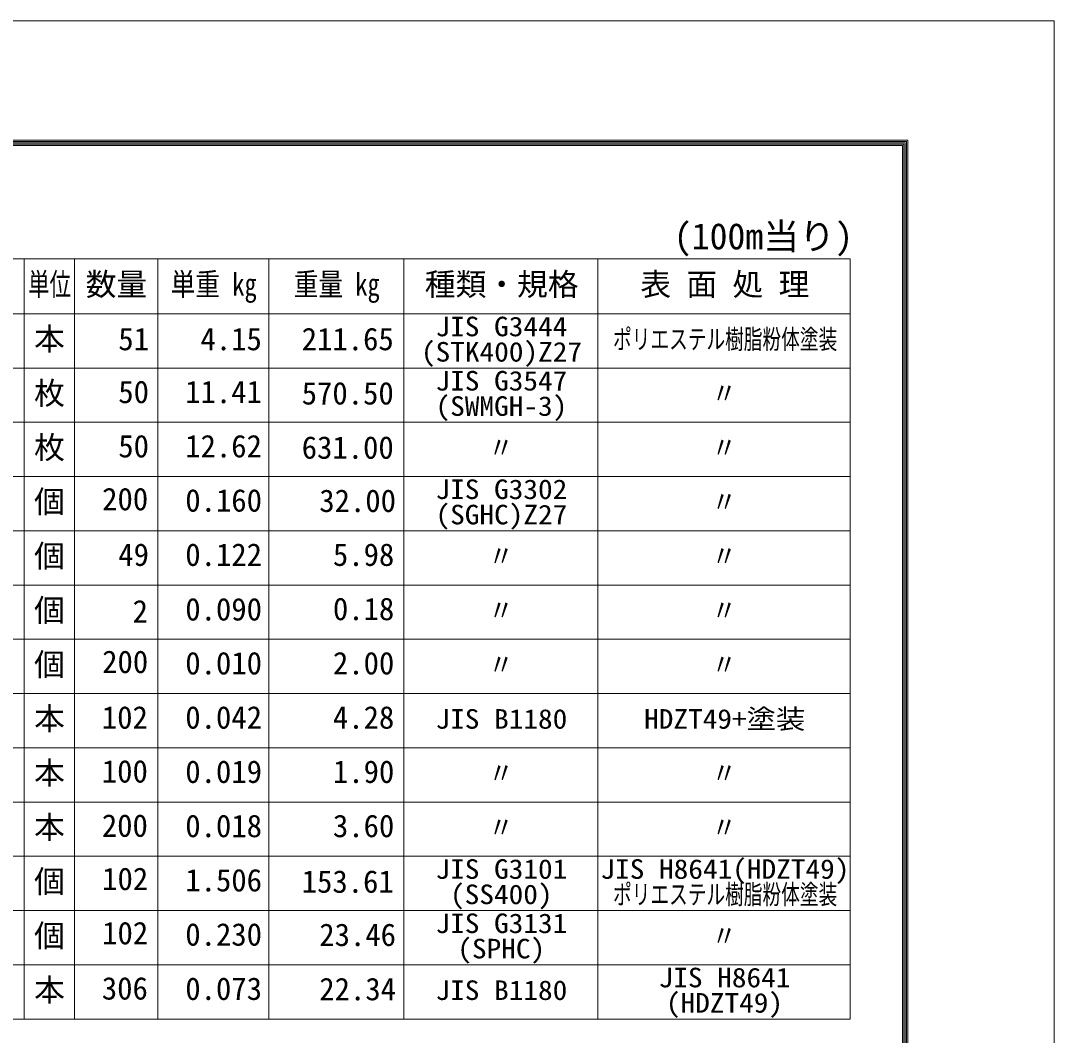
# Model space of a CAD drawing. Units: millimetres, scale not verified. Extents: x -6299 to 6301, y -4455 to 4455.
# Drawn here: x 3443 to 6301, y 1650 to 4455 of the extents above; entities that cross this region are included whole.
import ezdxf
from ezdxf.enums import TextEntityAlignment as Align

# ---------------------------------------------------------------- set-up
doc = ezdxf.new("R2010")
doc.units = ezdxf.units.MM
doc.header["$LTSCALE"] = 15
for name, color, linetype, lineweight in [('0-0_D-STR-TXT', 7, 'Continuous', 9), ('0-1_D-TTL', 7, 'Continuous', 9), ('0-9_D-STR4', 7, 'Continuous', 9)]:
    doc.layers.add(name, color=color, linetype=linetype, lineweight=lineweight)
doc.styles.add('ＭＳ ゴシック', font='')
doc.styles.get('ＭＳ ゴシック').set_extended_font_data('MS Gothic')

msp = doc.modelspace()

# ---------------------------------------------------------------- linework, layer by layer
at = {"layer": '0-1_D-TTL', "color": 2}
msp.add_lwpolyline([(-6298.99, 4455), (6301.01, 4455), (6301.01, -4455), (-6298.99, -4455)], close=True, dxfattribs=at)
at = {"layer": '0-1_D-TTL'}
for points in [[(-5893.99, 4125), (5896.01, 4125), (5896.01, -4125), (-5893.99, -4125)], [(-5890.24, 4121.25), (5892.26, 4121.25), (5892.26, -4121.25), (-5890.24, -4121.25)], [(-5886.49, 4117.5), (5888.51, 4117.5), (5888.51, -4117.5), (-5886.49, -4117.5)], [(-5882.74, 4113.75), (5884.76, 4113.75), (5884.76, -4113.75), (-5882.74, -4113.75)], [(-5878.99, 4110), (5881.01, 4110), (5881.01, -4110), (-5878.99, -4110)]]:
    msp.add_lwpolyline(points, close=True, dxfattribs=at)
at = {"layer": '0-9_D-STR4'}
for p, q in [((1345.56, 3796.59), (5736.41, 3796.59)), ((3453.03, 3796.59), (3453.03, 1694.71)), ((3591.54, 3796.59), (3591.54, 1694.71)), ((3822.39, 3796.59), (3822.39, 1694.71)), ((4129.41, 3796.59), (4129.41, 1694.71)), ((4502.6, 3796.59), (4502.6, 1694.71)), ((5039.3, 3796.59), (5039.3, 1694.71)), ((5736.41, 1694.71), (5736.41, 3796.59)), ((1345.56, 3644.71), (5736.41, 3644.71)), ((1345.56, 3494.71), (5736.41, 3494.71)), ((1345.56, 3344.71), (5736.41, 3344.71)), ((1345.56, 3194.71), (5736.41, 3194.71)), ((1345.56, 3044.71), (5736.41, 3044.71)), ((1345.56, 2894.71), (5736.41, 2894.71)), ((1345.56, 2744.71), (5736.41, 2744.71)), ((1345.56, 2594.71), (5736.41, 2594.71)), ((1345.56, 2444.71), (5736.41, 2444.71)), ((1345.56, 2294.71), (5736.41, 2294.71)), ((1345.56, 2144.71), (5736.41, 2144.71)), ((1345.56, 1994.71), (5736.41, 1994.71)), ((1345.56, 1844.71), (5736.41, 1844.71)), ((1345.56, 1694.71), (5736.41, 1694.71))]:
    msp.add_line(p, q, dxfattribs=at)

# ---------------------------------------------------------------- texts
at = {"layer": '0-0_D-STR-TXT', "style": 'ＭＳ ゴシック'}
for s, height, p in [('(100m当り)', 72.74, (5248.89, 3800.82)), ('数量', 62.35, (3622.75, 3676.26)), ('種類・規格', 62.35, (4560.43, 3676.26)), ('表 面 処 理', 62.35, (5156.28, 3676.26)), ('本', 62.35, (3480.18, 3525.32)), ('51', 62.35, (3712.98, 3525.08)), ('4.15', 62.35, (3940.27, 3525.08)), ('211.65', 62.35, (4220.13, 3525.08)), ('枚', 62.35, (3480.18, 3375.32)), ('50', 62.35, (3712.98, 3378.83)), ('11.41', 62.35, (3898.01, 3378.83)), ('570.50', 62.35, (4220.13, 3375.08)), ('枚', 62.35, (3480.18, 3225.32)), ('50', 62.35, (3712.98, 3228.83)), ('12.62', 62.35, (3898.01, 3228.83)), ('631.00', 62.35, (4220.13, 3225.08)), ('個', 62.35, (3480.18, 3075.32)), ('200', 62.35, (3668.39, 3082.58)), ('0.160', 62.35, (3898.27, 3078.83)), ('32.00', 62.35, (4268.7, 3077.89)), ('個', 62.35, (3480.18, 2925.32)), ('49', 62.35, (3712.98, 2928.83)), ('0.122', 62.35, (3898.27, 2928.83)), ('5.98', 62.35, (4306.42, 2928.83)), ('個', 62.35, (3480.18, 2775.32)), ('0.090', 62.35, (3898.27, 2777.89)), ('0.18', 62.35, (4306.42, 2778.83)), ('2', 62.35, (3752.62, 2772.27)), ('個', 62.35, (3480.18, 2625.32)), ('200', 62.35, (3668.39, 2632.58)), ('0.010', 62.35, (3898.27, 2628.83)), ('2.00', 62.35, (4306.42, 2628.83)), ('本', 62.35, (3480.18, 2475.32)), ('102', 62.35, (3667.47, 2478.83)), ('0.042', 62.35, (3898.27, 2478.83)), ('4.28', 62.35, (4306.42, 2478.83)), ('本', 62.35, (3480.18, 2325.32)), ('100', 62.35, (3667.47, 2329.77)), ('0.019', 62.35, (3898.27, 2328.83)), ('1.90', 62.35, (4306.42, 2328.83)), ('本', 62.35, (3480.18, 2175.32)), ('200', 62.35, (3667.47, 2179.77)), ('0.018', 62.35, (3898.27, 2178.83)), ('3.60', 62.35, (4306.42, 2178.83)), ('個', 62.35, (3480.18, 2025.32)), ('102', 62.35, (3668.39, 2032.58)), ('1.506', 62.35, (3898.27, 2028.83)), ('153.61', 62.35, (4220.13, 2025.08)), ('個', 62.35, (3480.18, 1875.32)), ('102', 62.35, (3668.39, 1882.58)), ('0.230', 62.35, (3898.27, 1878.83)), ('23.46', 62.35, (4268.7, 1877.89)), ('本', 62.35, (3480.18, 1725.32)), ('306', 62.35, (3667.47, 1729.77)), ('0.073', 62.35, (3898.27, 1728.83)), ('22.34', 62.35, (4268.7, 1727.89))]:
    msp.add_text(s, height=height, dxfattribs=at).set_placement(p, align=Align.BOTTOM_LEFT)
for s, height, width, p in [('単位', 62.35, 0.7, (3463.34, 3676.26)), ('単重 kg', 62.35, 0.8, (3858.01, 3676.26)), ('重量 kg', 62.35, 0.8, (4198.11, 3676.26)), ('JIS G3444', 54.11, 1.1, (4590.03, 3566.18)), ('ポリエステル樹脂粉体塗装', 54.11, 0.7, (5080.85, 3531.18)), ('(STK400)Z27', 54.11, 1.1, (4549.83, 3496.18)), ('JIS G3547', 54.11, 1.1, (4590.03, 3416.18)), ('〃', 62.35, 0.8, (5354.17, 3375.32)), ('(SWMGH-3)', 54.11, 1.1, (4590.03, 3346.18)), ('〃', 62.35, 0.8, (4737.26, 3225.32)), ('〃', 62.35, 0.8, (5354.17, 3225.32)), ('JIS G3302', 54.11, 1.1, (4590.03, 3116.18)), ('〃', 62.35, 0.8, (5354.17, 3075.32)), ('(SGHC)Z27', 54.11, 1.1, (4590.03, 3046.18)), ('〃', 62.35, 0.8, (4737.26, 2925.32)), ('〃', 62.35, 0.8, (5354.17, 2925.32)), ('〃', 62.35, 0.8, (4737.26, 2775.32)), ('〃', 62.35, 0.8, (5354.17, 2775.32)), ('〃', 62.35, 0.8, (4737.26, 2625.32)), ('〃', 62.35, 0.8, (5354.17, 2625.32)), ('JIS B1180', 54.11, 1.1, (4590.03, 2481.18)), ('HDZT49+塗装', 54.11, 1.1, (5166.74, 2481.18)), ('〃', 62.35, 0.8, (4737.26, 2325.32)), ('〃', 62.35, 0.8, (5354.17, 2325.32)), ('〃', 62.35, 0.8, (4737.26, 2175.32)), ('〃', 62.35, 0.8, (5354.17, 2175.32)), ('JIS G3101', 54.11, 1.1, (4590.03, 2066.18)), ('JIS H8641(HDZT49)', 54.11, 1.1, (5046.13, 2066.18)), ('(SS400)', 54.11, 1.1, (4630.24, 1996.18)), ('ポリエステル樹脂粉体塗装', 54.11, 0.7, (5080.85, 1996.18)), ('JIS G3131', 54.11, 1.1, (4590.03, 1916.18)), ('〃', 62.35, 0.8, (5354.17, 1875.32)), ('(SPHC)', 54.11, 1.1, (4650.34, 1846.18)), ('JIS H8641', 54.11, 1.1, (5206.94, 1766.18)), ('JIS B1180', 54.11, 1.1, (4590.03, 1731.18)), ('(HDZT49)', 54.11, 1.1, (5227.04, 1696.18))]:
    msp.add_text(s, height=height, dxfattribs=dict(at, width=width)).set_placement(p, align=Align.BOTTOM_LEFT)

doc.saveas('drawing.dxf')
